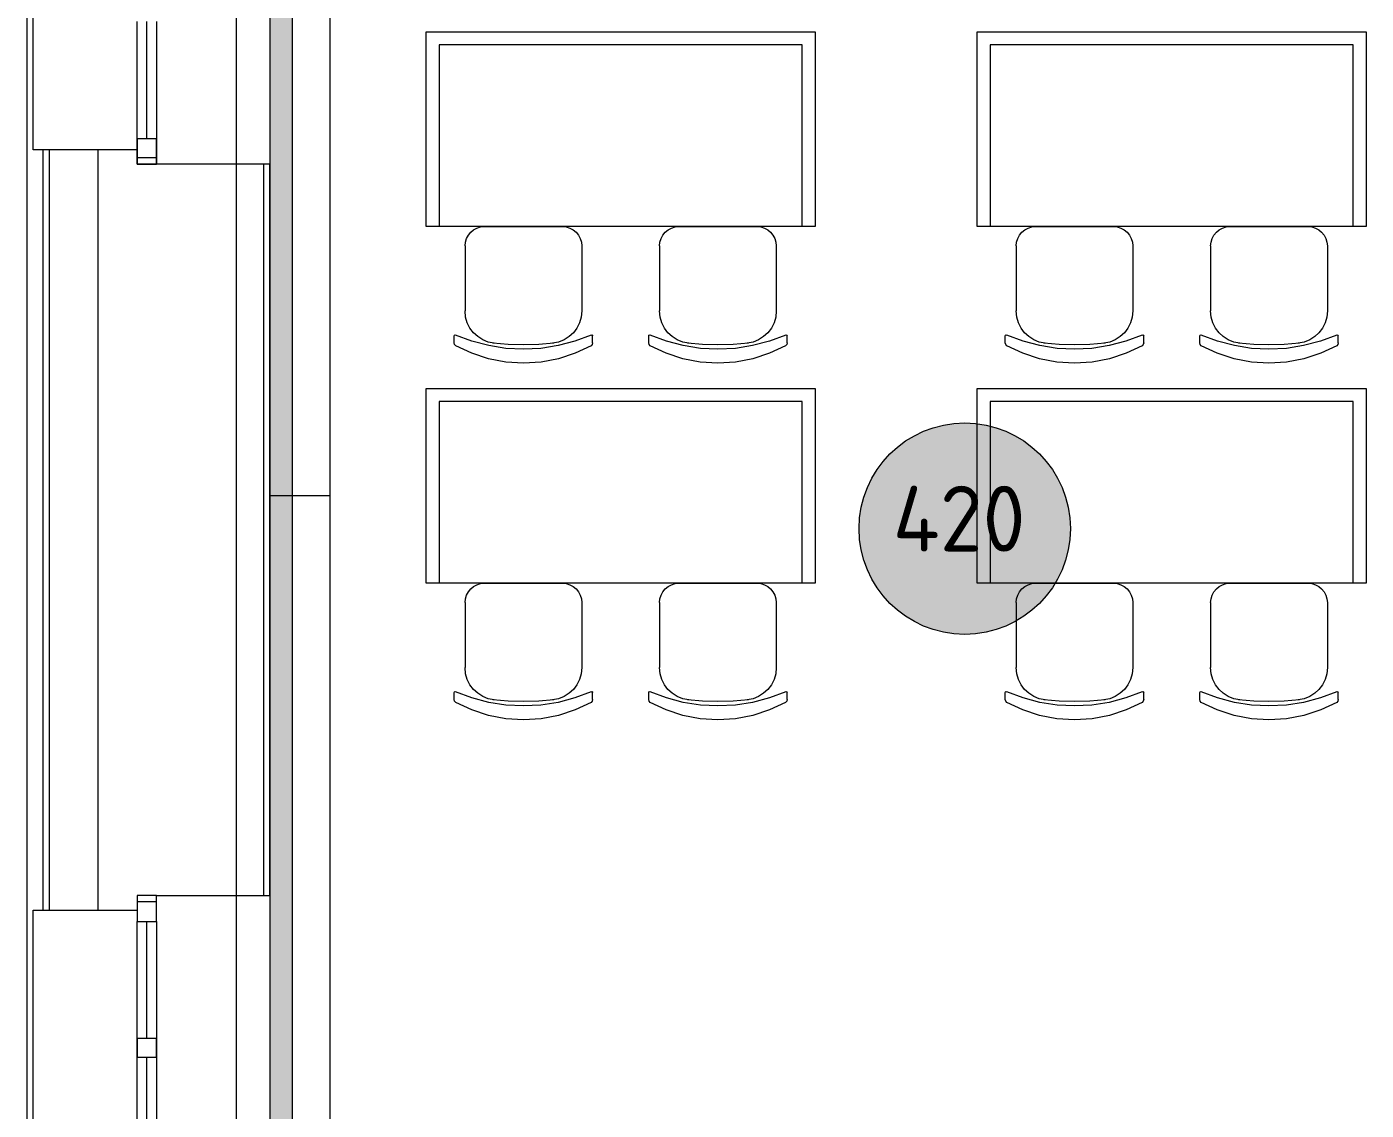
# Model space of a CAD drawing. Header units: millimetres. Extents: x 0 to 1189, y 0 to 841.
# Drawn here: x 232.2 to 273.52, y 555.93 to 589.35 of the extents above; entities that cross this region are included whole.
import ezdxf

# ---------------------------------------------------------------- set-up
doc = ezdxf.new("R2010")
doc.units = ezdxf.units.MM

msp = doc.modelspace()

# ---------------------------------------------------------------- hatches: boundary and pattern name
at = {"true_color": 0xf1d696}
h = msp.add_hatch(color=41, dxfattribs=at)
h.dxf.hatch_style = 2
h.paths.add_polyline_path([(240.398367, 501.438537), (239.698366, 501.438537), (239.698366, 652.209767), (240.398367, 652.202767)])
at = {"true_color": 0xffffff}
h = msp.add_hatch(color=7, dxfattribs=at)
edge = h.paths.add_edge_path()
edge.add_arc((261.132399, 573.868147), 3.260255, 0, 360)

# ---------------------------------------------------------------- linework, layer by layer
at = {"color": 7, "lineweight": 0}
for points in [[(238.672365, 237.695134), (238.672365, 729.022884)], [(238.672365, 237.695134), (238.672365, 729.022884)], [(241.560369, 500.798536), (241.560369, 652.562768)], [(239.698366, 652.209767), (239.698366, 501.438537)], [(240.398367, 501.438537), (240.398367, 652.202767)], [(232.198355, 608.0097), (232.198355, 492.154523)], [(232.398355, 585.554665), (232.398355, 602.104691)], [(235.59836, 585.904666), (235.59836, 589.504671)], [(235.89836, 585.904666), (235.89836, 589.504671)], [(236.198361, 589.504671), (236.198361, 585.904666)], [(232.698356, 585.554665), (232.398355, 585.554665)], [(232.698356, 585.554665), (232.698356, 562.104629)], [(234.398358, 585.554665), (232.698356, 585.554665)], [(232.898356, 562.104629), (232.898356, 585.554665)], [(234.398358, 562.104629), (234.398358, 585.554665)], [(235.59836, 585.554665), (234.398358, 585.554665)], [(235.59836, 585.904666), (236.198361, 585.904666)], [(235.59836, 585.104665), (235.59836, 585.904666)], [(235.59836, 585.904666), (235.59836, 585.104665)], [(236.198361, 585.904666), (236.198361, 585.104665)], [(236.198361, 585.104665), (236.198361, 585.904666)], [(236.198361, 585.304665), (235.59836, 585.304665)], [(236.198361, 585.104665), (235.59836, 585.104665)], [(235.59836, 585.104665), (236.198361, 585.104665)], [(239.498366, 585.104665), (236.198361, 585.104665)], [(239.698366, 585.104665), (239.498366, 585.104665)], [(239.498366, 585.104665), (239.498366, 562.55463)], [(239.698366, 562.55463), (239.698366, 585.104665)], [(257.872394, 573.868647), (257.88923, 574.20189), (257.938644, 574.525523), (258.018996, 574.837907), (258.128644, 575.137399), (258.265949, 575.422361), (258.42927, 575.69115), (258.616965, 575.942127), (258.827395, 576.173651), (259.058919, 576.384081), (259.309896, 576.571777), (259.578686, 576.735097), (259.863647, 576.872402), (260.16314, 576.982051), (260.475523, 577.062402), (260.799156, 577.111816), (261.132399, 577.128652), (261.465806, 577.111816), (261.789562, 577.062402), (262.10203, 576.982051), (262.401573, 576.872402), (262.686555, 576.735097), (262.955341, 576.571777), (263.206294, 576.384081), (263.437777, 576.173651), (263.648155, 575.942127), (263.835792, 575.69115), (263.99905, 575.422361), (264.136294, 575.137399), (264.245888, 574.837907), (264.326195, 574.525523), (264.375579, 574.20189), (264.392404, 573.868647)], [(239.698366, 574.894649), (241.560369, 574.894649)], [(264.392404, 573.868647), (264.375579, 573.535229), (264.326195, 573.211441), (264.245888, 572.898925), (264.136294, 572.599317), (263.99905, 572.314259), (263.835792, 572.045389), (263.648155, 571.794346), (263.437777, 571.562769), (263.206294, 571.352298), (262.955341, 571.164571), (262.686555, 571.001228), (262.401573, 570.863908), (262.10203, 570.754251), (261.789562, 570.673895), (261.465806, 570.624479), (261.132399, 570.607642), (260.799156, 570.624479), (260.475523, 570.673895), (260.16314, 570.754251), (259.863647, 570.863908), (259.578686, 571.001228), (259.309896, 571.164571), (259.058919, 571.352298), (258.827395, 571.562769), (258.616965, 571.794346), (258.42927, 572.045389), (258.265949, 572.314259), (258.128644, 572.599317), (258.018996, 572.898925), (257.938644, 573.211441), (257.88923, 573.535229), (257.872394, 573.868647)], [(236.198361, 562.55463), (235.59836, 562.55463)], [(235.59836, 562.55463), (235.59836, 561.754629)], [(235.59836, 562.55463), (235.59836, 561.754629)], [(236.198361, 562.55463), (235.59836, 562.55463)], [(236.198361, 562.55463), (239.498366, 562.55463)], [(236.198361, 561.754629), (236.198361, 562.55463)], [(236.198361, 561.754629), (236.198361, 562.55463)], [(239.498366, 562.55463), (239.698366, 562.55463)], [(232.398355, 545.104603), (232.398355, 562.104629)], [(232.398355, 562.104629), (232.698356, 562.104629)], [(232.698356, 562.104629), (234.398358, 562.104629)], [(234.398358, 562.104629), (235.59836, 562.104629)], [(236.198361, 562.35463), (235.59836, 562.35463)], [(235.59836, 561.754629), (236.198361, 561.754629)], [(235.59836, 558.154623), (235.59836, 561.754629)], [(235.89836, 558.154623), (235.89836, 561.754629)], [(236.198361, 561.754629), (236.198361, 558.154623)], [(235.59836, 558.154623), (236.198361, 558.154623)], [(235.59836, 557.554623), (235.59836, 558.154623)], [(235.59836, 558.154623), (235.59836, 557.554623)], [(236.198361, 558.154623), (236.198361, 557.554623)], [(236.198361, 557.554623), (236.198361, 558.154623)], [(236.198361, 557.554623), (235.59836, 557.554623)], [(235.59836, 549.65461), (235.59836, 557.554623)], [(235.89836, 549.65461), (235.89836, 557.554623)], [(236.198361, 557.554623), (236.198361, 549.65461)]]:
    msp.add_lwpolyline(points, dxfattribs=at)
at = {"color": 253, "lineweight": 0, "true_color": 0x999999}
for points in [[(244.518374, 589.185671), (256.518392, 589.185671)], [(244.518374, 583.185662), (244.518374, 589.185671)], [(256.518392, 589.185671), (256.518392, 583.185662)], [(261.5184, 589.185671), (273.518418, 589.185671)], [(261.5184, 583.185662), (261.5184, 589.185671)], [(273.518418, 589.185671), (273.518418, 583.185662)], [(256.118391, 588.78567), (244.918374, 588.78567)], [(244.918374, 588.78567), (244.918374, 583.185662)], [(256.118391, 583.185662), (256.118391, 588.78567)], [(273.118417, 588.78567), (261.9184, 588.78567)], [(261.9184, 588.78567), (261.9184, 583.185662)], [(273.118417, 583.185662), (273.118417, 588.78567)], [(256.518392, 583.185662), (244.518374, 583.185662)], [(245.719375, 582.585661), (245.731581, 582.706475), (245.766579, 582.819052), (245.821944, 582.920964), (245.895251, 583.009786), (245.984073, 583.083093), (246.085985, 583.138458), (246.198562, 583.173457), (246.319376, 583.185662)], [(245.719375, 582.585661), (245.731581, 582.706475), (245.766579, 582.819052), (245.821944, 582.920964), (245.895251, 583.009786), (245.984073, 583.083093), (246.085985, 583.138458), (246.198562, 583.173457), (246.319376, 583.185662)], [(246.318376, 583.185662), (248.71938, 583.185662)], [(246.318376, 583.185662), (248.71938, 583.185662)], [(248.71938, 583.185662), (248.840195, 583.173457), (248.952771, 583.138458), (249.054683, 583.083093), (249.143506, 583.009786), (249.216812, 582.920964), (249.272178, 582.819052), (249.307176, 582.706475), (249.319381, 582.585661)], [(248.71938, 583.185662), (248.840195, 583.173457), (248.952771, 583.138458), (249.054683, 583.083093), (249.143506, 583.009786), (249.216812, 582.920964), (249.272178, 582.819052), (249.307176, 582.706475), (249.319381, 582.585661)], [(251.719385, 582.585661), (251.73159, 582.706475), (251.766588, 582.819052), (251.821953, 582.920964), (251.89526, 583.009786), (251.984082, 583.083093), (252.085995, 583.138458), (252.198571, 583.173457), (252.319385, 583.185662)], [(251.719385, 582.585661), (251.73159, 582.706475), (251.766588, 582.819052), (251.821953, 582.920964), (251.89526, 583.009786), (251.984082, 583.083093), (252.085995, 583.138458), (252.198571, 583.173457), (252.319385, 583.185662)], [(252.318385, 583.185662), (254.719389, 583.185662)], [(252.318385, 583.185662), (254.719389, 583.185662)], [(254.719389, 583.185662), (254.840204, 583.173457), (254.95278, 583.138458), (255.054692, 583.083093), (255.143515, 583.009786), (255.216822, 582.920964), (255.272187, 582.819052), (255.307185, 582.706475), (255.31939, 582.585661)], [(254.719389, 583.185662), (254.840204, 583.173457), (254.95278, 583.138458), (255.054692, 583.083093), (255.143515, 583.009786), (255.216822, 582.920964), (255.272187, 582.819052), (255.307185, 582.706475), (255.31939, 582.585661)], [(273.518418, 583.185662), (261.5184, 583.185662)], [(262.719401, 582.585661), (262.731606, 582.706475), (262.766605, 582.819052), (262.82197, 582.920964), (262.895277, 583.009786), (262.984099, 583.083093), (263.086011, 583.138458), (263.198588, 583.173457), (263.319402, 583.185662)], [(262.719401, 582.585661), (262.731606, 582.706475), (262.766605, 582.819052), (262.82197, 582.920964), (262.895277, 583.009786), (262.984099, 583.083093), (263.086011, 583.138458), (263.198588, 583.173457), (263.319402, 583.185662)], [(263.318402, 583.185662), (265.719406, 583.185662)], [(263.318402, 583.185662), (265.719406, 583.185662)], [(265.719406, 583.185662), (265.840221, 583.173457), (265.952797, 583.138458), (266.054709, 583.083093), (266.143532, 583.009786), (266.216838, 582.920964), (266.272204, 582.819052), (266.307202, 582.706475), (266.319407, 582.585661)], [(265.719406, 583.185662), (265.840221, 583.173457), (265.952797, 583.138458), (266.054709, 583.083093), (266.143532, 583.009786), (266.216838, 582.920964), (266.272204, 582.819052), (266.307202, 582.706475), (266.319407, 582.585661)], [(268.719411, 582.585661), (268.731616, 582.706475), (268.766614, 582.819052), (268.821979, 582.920964), (268.895286, 583.009786), (268.984108, 583.083093), (269.08602, 583.138458), (269.198597, 583.173457), (269.319411, 583.185662)], [(268.719411, 582.585661), (268.731616, 582.706475), (268.766614, 582.819052), (268.821979, 582.920964), (268.895286, 583.009786), (268.984108, 583.083093), (269.08602, 583.138458), (269.198597, 583.173457), (269.319411, 583.185662)], [(269.318411, 583.185662), (271.719415, 583.185662)], [(269.318411, 583.185662), (271.719415, 583.185662)], [(271.719415, 583.185662), (271.84023, 583.173457), (271.952806, 583.138458), (272.054718, 583.083093), (272.143541, 583.009786), (272.216848, 582.920964), (272.272213, 582.819052), (272.307211, 582.706475), (272.319416, 582.585661)], [(271.719415, 583.185662), (271.84023, 583.173457), (271.952806, 583.138458), (272.054718, 583.083093), (272.143541, 583.009786), (272.216848, 582.920964), (272.272213, 582.819052), (272.307211, 582.706475), (272.319416, 582.585661)], [(245.719375, 582.585661), (245.719375, 580.582658)], [(245.719375, 582.585661), (245.719375, 580.582658)], [(249.319381, 582.585661), (249.319381, 580.582658)], [(249.319381, 582.585661), (249.319381, 580.582658)], [(251.719385, 582.585661), (251.719385, 580.582658)], [(251.719385, 582.585661), (251.719385, 580.582658)], [(255.31939, 582.585661), (255.31939, 580.582658)], [(255.31939, 582.585661), (255.31939, 580.582658)], [(262.719401, 582.585661), (262.719401, 580.582658)], [(262.719401, 582.585661), (262.719401, 580.582658)], [(266.319407, 582.585661), (266.319407, 580.582658)], [(266.319407, 582.585661), (266.319407, 580.582658)], [(268.719411, 582.585661), (268.719411, 580.582658)], [(268.719411, 582.585661), (268.719411, 580.582658)], [(272.319416, 582.585661), (272.319416, 580.582658)], [(272.319416, 582.585661), (272.319416, 580.582658)], [(246.619377, 579.587656), (246.433992, 579.623971), (246.263173, 579.692359), (246.11005, 579.789365), (245.977751, 579.911532), (245.869405, 580.055401), (245.788141, 580.217517), (245.737088, 580.394421), (245.719375, 580.582658)], [(246.619377, 579.587656), (246.433992, 579.623971), (246.263173, 579.692359), (246.11005, 579.789365), (245.977751, 579.911532), (245.869405, 580.055401), (245.788141, 580.217517), (245.737088, 580.394421), (245.719375, 580.582658)], [(249.319381, 580.582658), (249.301668, 580.394421), (249.250615, 580.217517), (249.169351, 580.055401), (249.061006, 579.911532), (248.928706, 579.789365), (248.775583, 579.692359), (248.604765, 579.623971), (248.41938, 579.587656)], [(249.319381, 580.582658), (249.301668, 580.394421), (249.250615, 580.217517), (249.169351, 580.055401), (249.061006, 579.911532), (248.928706, 579.789365), (248.775583, 579.692359), (248.604765, 579.623971), (248.41938, 579.587656)], [(252.619386, 579.587656), (252.434001, 579.623971), (252.263182, 579.692359), (252.110059, 579.789365), (251.97776, 579.911532), (251.869414, 580.055401), (251.78815, 580.217517), (251.737097, 580.394421), (251.719385, 580.582658)], [(252.619386, 579.587656), (252.434001, 579.623971), (252.263182, 579.692359), (252.110059, 579.789365), (251.97776, 579.911532), (251.869414, 580.055401), (251.78815, 580.217517), (251.737097, 580.394421), (251.719385, 580.582658)], [(255.31939, 580.582658), (255.301677, 580.394421), (255.250624, 580.217517), (255.169361, 580.055401), (255.061015, 579.911532), (254.928716, 579.789365), (254.775592, 579.692359), (254.604774, 579.623971), (254.419389, 579.587656)], [(255.31939, 580.582658), (255.301677, 580.394421), (255.250624, 580.217517), (255.169361, 580.055401), (255.061015, 579.911532), (254.928716, 579.789365), (254.775592, 579.692359), (254.604774, 579.623971), (254.419389, 579.587656)], [(263.619403, 579.587656), (263.434018, 579.623971), (263.263199, 579.692359), (263.110076, 579.789365), (262.977777, 579.911532), (262.869431, 580.055401), (262.788167, 580.217517), (262.737114, 580.394421), (262.719401, 580.582658)], [(263.619403, 579.587656), (263.434018, 579.623971), (263.263199, 579.692359), (263.110076, 579.789365), (262.977777, 579.911532), (262.869431, 580.055401), (262.788167, 580.217517), (262.737114, 580.394421), (262.719401, 580.582658)], [(266.319407, 580.582658), (266.301694, 580.394421), (266.250641, 580.217517), (266.169377, 580.055401), (266.061031, 579.911532), (265.928732, 579.789365), (265.775609, 579.692359), (265.604791, 579.623971), (265.419406, 579.587656)], [(266.319407, 580.582658), (266.301694, 580.394421), (266.250641, 580.217517), (266.169377, 580.055401), (266.061031, 579.911532), (265.928732, 579.789365), (265.775609, 579.692359), (265.604791, 579.623971), (265.419406, 579.587656)], [(269.619412, 579.587656), (269.434027, 579.623971), (269.263208, 579.692359), (269.110085, 579.789365), (268.977786, 579.911532), (268.86944, 580.055401), (268.788176, 580.217517), (268.737123, 580.394421), (268.719411, 580.582658)], [(269.619412, 579.587656), (269.434027, 579.623971), (269.263208, 579.692359), (269.110085, 579.789365), (268.977786, 579.911532), (268.86944, 580.055401), (268.788176, 580.217517), (268.737123, 580.394421), (268.719411, 580.582658)], [(272.319416, 580.582658), (272.301703, 580.394421), (272.25065, 580.217517), (272.169387, 580.055401), (272.061041, 579.911532), (271.928742, 579.789365), (271.775618, 579.692359), (271.6048, 579.623971), (271.419415, 579.587656)], [(272.319416, 580.582658), (272.301703, 580.394421), (272.25065, 580.217517), (272.169387, 580.055401), (272.061041, 579.911532), (271.928742, 579.789365), (271.775618, 579.692359), (271.6048, 579.623971), (271.419415, 579.587656)], [(245.384375, 579.812657), (245.393, 579.833657), (245.414375, 579.842657), (245.427375, 579.839657)], [(245.384375, 579.812657), (245.393, 579.833657), (245.414375, 579.842657), (245.427375, 579.839657)], [(245.384375, 579.595656), (245.384375, 579.812657)], [(245.384375, 579.595656), (245.384375, 579.812657)], [(249.611381, 579.839657), (249.107318, 579.648719), (248.58788, 579.511406), (248.057191, 579.428468), (247.519378, 579.400656), (246.981565, 579.428468), (246.450877, 579.511406), (245.931438, 579.648719), (245.427375, 579.839657)], [(249.611381, 579.839657), (249.107318, 579.648719), (248.58788, 579.511406), (248.057191, 579.428468), (247.519378, 579.400656), (246.981565, 579.428468), (246.450877, 579.511406), (245.931438, 579.648719), (245.427375, 579.839657)], [(249.611381, 579.839657), (249.624381, 579.842657), (249.645756, 579.833657), (249.654381, 579.812657)], [(249.611381, 579.839657), (249.624381, 579.842657), (249.645756, 579.833657), (249.654381, 579.812657)], [(249.654381, 579.595656), (249.654381, 579.812657)], [(249.654381, 579.595656), (249.654381, 579.812657)], [(251.384384, 579.812657), (251.393009, 579.833657), (251.414384, 579.842657), (251.427384, 579.839657)], [(251.384384, 579.812657), (251.393009, 579.833657), (251.414384, 579.842657), (251.427384, 579.839657)], [(251.384384, 579.595656), (251.384384, 579.812657)], [(251.384384, 579.595656), (251.384384, 579.812657)], [(255.611391, 579.839657), (255.107327, 579.648719), (254.587889, 579.511406), (254.057201, 579.428468), (253.519387, 579.400656), (252.981574, 579.428468), (252.450886, 579.511406), (251.931447, 579.648719), (251.427384, 579.839657)], [(255.611391, 579.839657), (255.107327, 579.648719), (254.587889, 579.511406), (254.057201, 579.428468), (253.519387, 579.400656), (252.981574, 579.428468), (252.450886, 579.511406), (251.931447, 579.648719), (251.427384, 579.839657)], [(255.611391, 579.839657), (255.624391, 579.842657), (255.645766, 579.833657), (255.654391, 579.812657)], [(255.611391, 579.839657), (255.624391, 579.842657), (255.645766, 579.833657), (255.654391, 579.812657)], [(255.654391, 579.595656), (255.654391, 579.812657)], [(255.654391, 579.595656), (255.654391, 579.812657)], [(262.384401, 579.812657), (262.393026, 579.833657), (262.414401, 579.842657), (262.427401, 579.839657)], [(262.384401, 579.812657), (262.393026, 579.833657), (262.414401, 579.842657), (262.427401, 579.839657)], [(262.384401, 579.595656), (262.384401, 579.812657)], [(262.384401, 579.595656), (262.384401, 579.812657)], [(266.611407, 579.839657), (266.107344, 579.648719), (265.587906, 579.511406), (265.057217, 579.428468), (264.519404, 579.400656), (263.981591, 579.428468), (263.450902, 579.511406), (262.931464, 579.648719), (262.427401, 579.839657)], [(266.611407, 579.839657), (266.107344, 579.648719), (265.587906, 579.511406), (265.057217, 579.428468), (264.519404, 579.400656), (263.981591, 579.428468), (263.450902, 579.511406), (262.931464, 579.648719), (262.427401, 579.839657)], [(266.611407, 579.839657), (266.624407, 579.842657), (266.645782, 579.833657), (266.654407, 579.812657)], [(266.611407, 579.839657), (266.624407, 579.842657), (266.645782, 579.833657), (266.654407, 579.812657)], [(266.654407, 579.595656), (266.654407, 579.812657)], [(266.654407, 579.595656), (266.654407, 579.812657)], [(268.38441, 579.812657), (268.393035, 579.833657), (268.41441, 579.842657), (268.42741, 579.839657)], [(268.38441, 579.812657), (268.393035, 579.833657), (268.41441, 579.842657), (268.42741, 579.839657)], [(268.38441, 579.595656), (268.38441, 579.812657)], [(268.38441, 579.595656), (268.38441, 579.812657)], [(272.611416, 579.839657), (272.107353, 579.648719), (271.587915, 579.511406), (271.057227, 579.428468), (270.519413, 579.400656), (269.9816, 579.428468), (269.450912, 579.511406), (268.931473, 579.648719), (268.42741, 579.839657)], [(272.611416, 579.839657), (272.107353, 579.648719), (271.587915, 579.511406), (271.057227, 579.428468), (270.519413, 579.400656), (269.9816, 579.428468), (269.450912, 579.511406), (268.931473, 579.648719), (268.42741, 579.839657)], [(272.611416, 579.839657), (272.624417, 579.842657), (272.645792, 579.833657), (272.654417, 579.812657)], [(272.611416, 579.839657), (272.624417, 579.842657), (272.645792, 579.833657), (272.654417, 579.812657)], [(272.654417, 579.595656), (272.654417, 579.812657)], [(272.654417, 579.595656), (272.654417, 579.812657)], [(245.431375, 579.510656), (245.397, 579.547156), (245.384375, 579.595656)], [(245.431375, 579.510656), (245.397, 579.547156), (245.384375, 579.595656)], [(249.607381, 579.510656), (249.114349, 579.276937), (248.59788, 579.107905), (248.06416, 579.005249), (247.519378, 578.970655), (246.974596, 579.005249), (246.440877, 579.107905), (245.924407, 579.276937), (245.431375, 579.510656)], [(249.607381, 579.510656), (249.114349, 579.276937), (248.59788, 579.107905), (248.06416, 579.005249), (247.519378, 578.970655), (246.974596, 579.005249), (246.440877, 579.107905), (245.924407, 579.276937), (245.431375, 579.510656)], [(248.46038, 579.592656), (247.991004, 579.550781), (247.519378, 579.536656), (247.047752, 579.550781), (246.578377, 579.592656)], [(248.46038, 579.592656), (247.991004, 579.550781), (247.519378, 579.536656), (247.047752, 579.550781), (246.578377, 579.592656)], [(249.654381, 579.595656), (249.641756, 579.547156), (249.607381, 579.510656)], [(249.654381, 579.595656), (249.641756, 579.547156), (249.607381, 579.510656)], [(251.431384, 579.510656), (251.397009, 579.547156), (251.384384, 579.595656)], [(251.431384, 579.510656), (251.397009, 579.547156), (251.384384, 579.595656)], [(255.607391, 579.510656), (255.114359, 579.276937), (254.597889, 579.107905), (254.064169, 579.005249), (253.519387, 578.970655), (252.974605, 579.005249), (252.440886, 579.107905), (251.924416, 579.276937), (251.431384, 579.510656)], [(255.607391, 579.510656), (255.114359, 579.276937), (254.597889, 579.107905), (254.064169, 579.005249), (253.519387, 578.970655), (252.974605, 579.005249), (252.440886, 579.107905), (251.924416, 579.276937), (251.431384, 579.510656)], [(254.460389, 579.592656), (253.991013, 579.550781), (253.519387, 579.536656), (253.047762, 579.550781), (252.578386, 579.592656)], [(254.460389, 579.592656), (253.991013, 579.550781), (253.519387, 579.536656), (253.047762, 579.550781), (252.578386, 579.592656)], [(255.654391, 579.595656), (255.641766, 579.547156), (255.607391, 579.510656)], [(255.654391, 579.595656), (255.641766, 579.547156), (255.607391, 579.510656)], [(262.431401, 579.510656), (262.397026, 579.547156), (262.384401, 579.595656)], [(262.431401, 579.510656), (262.397026, 579.547156), (262.384401, 579.595656)], [(266.607407, 579.510656), (266.114375, 579.276937), (265.597906, 579.107905), (265.064186, 579.005249), (264.519404, 578.970655), (263.974622, 579.005249), (263.440902, 579.107905), (262.924433, 579.276937), (262.431401, 579.510656)], [(266.607407, 579.510656), (266.114375, 579.276937), (265.597906, 579.107905), (265.064186, 579.005249), (264.519404, 578.970655), (263.974622, 579.005249), (263.440902, 579.107905), (262.924433, 579.276937), (262.431401, 579.510656)], [(265.460406, 579.592656), (264.99103, 579.550781), (264.519404, 579.536656), (264.047778, 579.550781), (263.578403, 579.592656)], [(265.460406, 579.592656), (264.99103, 579.550781), (264.519404, 579.536656), (264.047778, 579.550781), (263.578403, 579.592656)], [(266.654407, 579.595656), (266.641782, 579.547156), (266.607407, 579.510656)], [(266.654407, 579.595656), (266.641782, 579.547156), (266.607407, 579.510656)], [(268.43141, 579.510656), (268.397035, 579.547156), (268.38441, 579.595656)], [(268.43141, 579.510656), (268.397035, 579.547156), (268.38441, 579.595656)], [(272.607416, 579.510656), (272.114384, 579.276937), (271.597915, 579.107905), (271.064195, 579.005249), (270.519413, 578.970655), (269.974631, 579.005249), (269.440912, 579.107905), (268.924442, 579.276937), (268.43141, 579.510656)], [(272.607416, 579.510656), (272.114384, 579.276937), (271.597915, 579.107905), (271.064195, 579.005249), (270.519413, 578.970655), (269.974631, 579.005249), (269.440912, 579.107905), (268.924442, 579.276937), (268.43141, 579.510656)], [(271.460415, 579.592656), (270.991039, 579.550781), (270.519413, 579.536656), (270.047788, 579.550781), (269.578412, 579.592656)], [(271.460415, 579.592656), (270.991039, 579.550781), (270.519413, 579.536656), (270.047788, 579.550781), (269.578412, 579.592656)], [(272.654417, 579.595656), (272.641792, 579.547156), (272.607416, 579.510656)], [(272.654417, 579.595656), (272.641792, 579.547156), (272.607416, 579.510656)], [(244.518374, 578.185654), (256.518392, 578.185654)], [(244.518374, 572.185645), (244.518374, 578.185654)], [(256.518392, 578.185654), (256.518392, 572.185645)], [(261.5184, 578.185654), (273.518418, 578.185654)], [(261.5184, 572.185645), (261.5184, 578.185654)], [(273.518418, 578.185654), (273.518418, 572.185645)], [(256.118391, 577.785653), (244.918374, 577.785653)], [(244.918374, 577.785653), (244.918374, 572.185645)], [(256.118391, 572.185645), (256.118391, 577.785653)], [(273.118417, 577.785653), (261.9184, 577.785653)], [(261.9184, 577.785653), (261.9184, 572.185645)], [(273.118417, 572.185645), (273.118417, 577.785653)], [(256.518392, 572.185645), (244.518374, 572.185645)], [(245.719375, 571.585644), (245.731581, 571.706459), (245.766579, 571.819035), (245.821944, 571.920947), (245.895251, 572.00977), (245.984073, 572.083076), (246.085985, 572.138442), (246.198562, 572.17344), (246.319376, 572.185645)], [(245.719375, 571.585644), (245.731581, 571.706459), (245.766579, 571.819035), (245.821944, 571.920947), (245.895251, 572.00977), (245.984073, 572.083076), (246.085985, 572.138442), (246.198562, 572.17344), (246.319376, 572.185645)], [(246.318376, 572.185645), (248.71938, 572.185645)], [(246.318376, 572.185645), (248.71938, 572.185645)], [(248.71938, 572.185645), (248.840195, 572.17344), (248.952771, 572.138442), (249.054683, 572.083076), (249.143506, 572.00977), (249.216812, 571.920947), (249.272178, 571.819035), (249.307176, 571.706459), (249.319381, 571.585644)], [(248.71938, 572.185645), (248.840195, 572.17344), (248.952771, 572.138442), (249.054683, 572.083076), (249.143506, 572.00977), (249.216812, 571.920947), (249.272178, 571.819035), (249.307176, 571.706459), (249.319381, 571.585644)], [(251.719385, 571.585644), (251.73159, 571.706459), (251.766588, 571.819035), (251.821953, 571.920947), (251.89526, 572.00977), (251.984082, 572.083076), (252.085995, 572.138442), (252.198571, 572.17344), (252.319385, 572.185645)], [(251.719385, 571.585644), (251.73159, 571.706459), (251.766588, 571.819035), (251.821953, 571.920947), (251.89526, 572.00977), (251.984082, 572.083076), (252.085995, 572.138442), (252.198571, 572.17344), (252.319385, 572.185645)], [(252.318385, 572.185645), (254.719389, 572.185645)], [(252.318385, 572.185645), (254.719389, 572.185645)], [(254.719389, 572.185645), (254.840204, 572.17344), (254.95278, 572.138442), (255.054692, 572.083076), (255.143515, 572.00977), (255.216822, 571.920947), (255.272187, 571.819035), (255.307185, 571.706459), (255.31939, 571.585644)], [(254.719389, 572.185645), (254.840204, 572.17344), (254.95278, 572.138442), (255.054692, 572.083076), (255.143515, 572.00977), (255.216822, 571.920947), (255.272187, 571.819035), (255.307185, 571.706459), (255.31939, 571.585644)], [(273.518418, 572.185645), (261.5184, 572.185645)], [(262.719401, 571.585644), (262.731606, 571.706459), (262.766605, 571.819035), (262.82197, 571.920947), (262.895277, 572.00977), (262.984099, 572.083076), (263.086011, 572.138442), (263.198588, 572.17344), (263.319402, 572.185645)], [(262.719401, 571.585644), (262.731606, 571.706459), (262.766605, 571.819035), (262.82197, 571.920947), (262.895277, 572.00977), (262.984099, 572.083076), (263.086011, 572.138442), (263.198588, 572.17344), (263.319402, 572.185645)], [(263.318402, 572.185645), (265.719406, 572.185645)], [(263.318402, 572.185645), (265.719406, 572.185645)], [(265.719406, 572.185645), (265.840221, 572.17344), (265.952797, 572.138442), (266.054709, 572.083076), (266.143532, 572.00977), (266.216838, 571.920947), (266.272204, 571.819035), (266.307202, 571.706459), (266.319407, 571.585644)], [(265.719406, 572.185645), (265.840221, 572.17344), (265.952797, 572.138442), (266.054709, 572.083076), (266.143532, 572.00977), (266.216838, 571.920947), (266.272204, 571.819035), (266.307202, 571.706459), (266.319407, 571.585644)], [(268.719411, 571.585644), (268.731616, 571.706459), (268.766614, 571.819035), (268.821979, 571.920947), (268.895286, 572.00977), (268.984108, 572.083076), (269.08602, 572.138442), (269.198597, 572.17344), (269.319411, 572.185645)], [(268.719411, 571.585644), (268.731616, 571.706459), (268.766614, 571.819035), (268.821979, 571.920947), (268.895286, 572.00977), (268.984108, 572.083076), (269.08602, 572.138442), (269.198597, 572.17344), (269.319411, 572.185645)], [(269.318411, 572.185645), (271.719415, 572.185645)], [(269.318411, 572.185645), (271.719415, 572.185645)], [(271.719415, 572.185645), (271.84023, 572.17344), (271.952806, 572.138442), (272.054718, 572.083076), (272.143541, 572.00977), (272.216848, 571.920947), (272.272213, 571.819035), (272.307211, 571.706459), (272.319416, 571.585644)], [(271.719415, 572.185645), (271.84023, 572.17344), (271.952806, 572.138442), (272.054718, 572.083076), (272.143541, 572.00977), (272.216848, 571.920947), (272.272213, 571.819035), (272.307211, 571.706459), (272.319416, 571.585644)], [(245.719375, 571.585644), (245.719375, 569.582641)], [(245.719375, 571.585644), (245.719375, 569.582641)], [(249.319381, 571.585644), (249.319381, 569.582641)], [(249.319381, 571.585644), (249.319381, 569.582641)], [(251.719385, 571.585644), (251.719385, 569.582641)], [(251.719385, 571.585644), (251.719385, 569.582641)], [(255.31939, 571.585644), (255.31939, 569.582641)], [(255.31939, 571.585644), (255.31939, 569.582641)], [(262.719401, 571.585644), (262.719401, 569.582641)], [(262.719401, 571.585644), (262.719401, 569.582641)], [(266.319407, 571.585644), (266.319407, 569.582641)], [(266.319407, 571.585644), (266.319407, 569.582641)], [(268.719411, 571.585644), (268.719411, 569.582641)], [(268.719411, 571.585644), (268.719411, 569.582641)], [(272.319416, 571.585644), (272.319416, 569.582641)], [(272.319416, 571.585644), (272.319416, 569.582641)], [(246.619377, 568.587639), (246.433992, 568.623954), (246.263173, 568.692343), (246.11005, 568.789349), (245.977751, 568.911515), (245.869405, 569.055384), (245.788141, 569.2175), (245.737088, 569.394404), (245.719375, 569.582641)], [(246.619377, 568.587639), (246.433992, 568.623954), (246.263173, 568.692343), (246.11005, 568.789349), (245.977751, 568.911515), (245.869405, 569.055384), (245.788141, 569.2175), (245.737088, 569.394404), (245.719375, 569.582641)], [(249.319381, 569.582641), (249.301668, 569.394404), (249.250615, 569.2175), (249.169351, 569.055384), (249.061006, 568.911515), (248.928706, 568.789349), (248.775583, 568.692343), (248.604765, 568.623954), (248.41938, 568.587639)], [(249.319381, 569.582641), (249.301668, 569.394404), (249.250615, 569.2175), (249.169351, 569.055384), (249.061006, 568.911515), (248.928706, 568.789349), (248.775583, 568.692343), (248.604765, 568.623954), (248.41938, 568.587639)], [(252.619386, 568.587639), (252.434001, 568.623954), (252.263182, 568.692343), (252.110059, 568.789349), (251.97776, 568.911515), (251.869414, 569.055384), (251.78815, 569.2175), (251.737097, 569.394404), (251.719385, 569.582641)], [(252.619386, 568.587639), (252.434001, 568.623954), (252.263182, 568.692343), (252.110059, 568.789349), (251.97776, 568.911515), (251.869414, 569.055384), (251.78815, 569.2175), (251.737097, 569.394404), (251.719385, 569.582641)], [(255.31939, 569.582641), (255.301677, 569.394404), (255.250624, 569.2175), (255.169361, 569.055384), (255.061015, 568.911515), (254.928716, 568.789349), (254.775592, 568.692343), (254.604774, 568.623954), (254.419389, 568.587639)], [(255.31939, 569.582641), (255.301677, 569.394404), (255.250624, 569.2175), (255.169361, 569.055384), (255.061015, 568.911515), (254.928716, 568.789349), (254.775592, 568.692343), (254.604774, 568.623954), (254.419389, 568.587639)], [(263.619403, 568.587639), (263.434018, 568.623954), (263.263199, 568.692343), (263.110076, 568.789349), (262.977777, 568.911515), (262.869431, 569.055384), (262.788167, 569.2175), (262.737114, 569.394404), (262.719401, 569.582641)], [(263.619403, 568.587639), (263.434018, 568.623954), (263.263199, 568.692343), (263.110076, 568.789349), (262.977777, 568.911515), (262.869431, 569.055384), (262.788167, 569.2175), (262.737114, 569.394404), (262.719401, 569.582641)], [(266.319407, 569.582641), (266.301694, 569.394404), (266.250641, 569.2175), (266.169377, 569.055384), (266.061031, 568.911515), (265.928732, 568.789349), (265.775609, 568.692343), (265.604791, 568.623954), (265.419406, 568.587639)], [(266.319407, 569.582641), (266.301694, 569.394404), (266.250641, 569.2175), (266.169377, 569.055384), (266.061031, 568.911515), (265.928732, 568.789349), (265.775609, 568.692343), (265.604791, 568.623954), (265.419406, 568.587639)], [(269.619412, 568.587639), (269.434027, 568.623954), (269.263208, 568.692343), (269.110085, 568.789349), (268.977786, 568.911515), (268.86944, 569.055384), (268.788176, 569.2175), (268.737123, 569.394404), (268.719411, 569.582641)], [(269.619412, 568.587639), (269.434027, 568.623954), (269.263208, 568.692343), (269.110085, 568.789349), (268.977786, 568.911515), (268.86944, 569.055384), (268.788176, 569.2175), (268.737123, 569.394404), (268.719411, 569.582641)], [(272.319416, 569.582641), (272.301703, 569.394404), (272.25065, 569.2175), (272.169387, 569.055384), (272.061041, 568.911515), (271.928742, 568.789349), (271.775618, 568.692343), (271.6048, 568.623954), (271.419415, 568.587639)], [(272.319416, 569.582641), (272.301703, 569.394404), (272.25065, 569.2175), (272.169387, 569.055384), (272.061041, 568.911515), (271.928742, 568.789349), (271.775618, 568.692343), (271.6048, 568.623954), (271.419415, 568.587639)], [(245.384375, 568.81264), (245.393, 568.83364), (245.414375, 568.84264), (245.427375, 568.83964)], [(245.384375, 568.81264), (245.393, 568.83364), (245.414375, 568.84264), (245.427375, 568.83964)], [(245.384375, 568.595639), (245.384375, 568.81264)], [(245.384375, 568.595639), (245.384375, 568.81264)], [(245.431375, 568.510639), (245.397, 568.547139), (245.384375, 568.595639)], [(245.431375, 568.510639), (245.397, 568.547139), (245.384375, 568.595639)], [(249.611381, 568.83964), (249.107318, 568.648702), (248.58788, 568.511389), (248.057191, 568.428452), (247.519378, 568.400639), (246.981565, 568.428452), (246.450877, 568.511389), (245.931438, 568.648702), (245.427375, 568.83964)], [(249.611381, 568.83964), (249.107318, 568.648702), (248.58788, 568.511389), (248.057191, 568.428452), (247.519378, 568.400639), (246.981565, 568.428452), (246.450877, 568.511389), (245.931438, 568.648702), (245.427375, 568.83964)], [(248.46038, 568.592639), (247.991004, 568.550764), (247.519378, 568.536639), (247.047752, 568.550764), (246.578377, 568.592639)], [(248.46038, 568.592639), (247.991004, 568.550764), (247.519378, 568.536639), (247.047752, 568.550764), (246.578377, 568.592639)], [(249.654381, 568.595639), (249.641756, 568.547139), (249.607381, 568.510639)], [(249.654381, 568.595639), (249.641756, 568.547139), (249.607381, 568.510639)], [(249.611381, 568.83964), (249.624381, 568.84264), (249.645756, 568.83364), (249.654381, 568.81264)], [(249.611381, 568.83964), (249.624381, 568.84264), (249.645756, 568.83364), (249.654381, 568.81264)], [(249.654381, 568.595639), (249.654381, 568.81264)], [(249.654381, 568.595639), (249.654381, 568.81264)], [(251.384384, 568.81264), (251.393009, 568.83364), (251.414384, 568.84264), (251.427384, 568.83964)], [(251.384384, 568.81264), (251.393009, 568.83364), (251.414384, 568.84264), (251.427384, 568.83964)], [(251.384384, 568.595639), (251.384384, 568.81264)], [(251.384384, 568.595639), (251.384384, 568.81264)], [(251.431384, 568.510639), (251.397009, 568.547139), (251.384384, 568.595639)], [(251.431384, 568.510639), (251.397009, 568.547139), (251.384384, 568.595639)], [(255.611391, 568.83964), (255.107327, 568.648702), (254.587889, 568.511389), (254.057201, 568.428452), (253.519387, 568.400639), (252.981574, 568.428452), (252.450886, 568.511389), (251.931447, 568.648702), (251.427384, 568.83964)], [(255.611391, 568.83964), (255.107327, 568.648702), (254.587889, 568.511389), (254.057201, 568.428452), (253.519387, 568.400639), (252.981574, 568.428452), (252.450886, 568.511389), (251.931447, 568.648702), (251.427384, 568.83964)], [(254.460389, 568.592639), (253.991013, 568.550764), (253.519387, 568.536639), (253.047762, 568.550764), (252.578386, 568.592639)], [(254.460389, 568.592639), (253.991013, 568.550764), (253.519387, 568.536639), (253.047762, 568.550764), (252.578386, 568.592639)], [(255.654391, 568.595639), (255.641766, 568.547139), (255.607391, 568.510639)], [(255.654391, 568.595639), (255.641766, 568.547139), (255.607391, 568.510639)], [(255.611391, 568.83964), (255.624391, 568.84264), (255.645766, 568.83364), (255.654391, 568.81264)], [(255.611391, 568.83964), (255.624391, 568.84264), (255.645766, 568.83364), (255.654391, 568.81264)], [(255.654391, 568.595639), (255.654391, 568.81264)], [(255.654391, 568.595639), (255.654391, 568.81264)], [(262.384401, 568.81264), (262.393026, 568.83364), (262.414401, 568.84264), (262.427401, 568.83964)], [(262.384401, 568.81264), (262.393026, 568.83364), (262.414401, 568.84264), (262.427401, 568.83964)], [(262.384401, 568.595639), (262.384401, 568.81264)], [(262.384401, 568.595639), (262.384401, 568.81264)], [(262.431401, 568.510639), (262.397026, 568.547139), (262.384401, 568.595639)], [(262.431401, 568.510639), (262.397026, 568.547139), (262.384401, 568.595639)], [(266.611407, 568.83964), (266.107344, 568.648702), (265.587906, 568.511389), (265.057217, 568.428452), (264.519404, 568.400639), (263.981591, 568.428452), (263.450902, 568.511389), (262.931464, 568.648702), (262.427401, 568.83964)], [(266.611407, 568.83964), (266.107344, 568.648702), (265.587906, 568.511389), (265.057217, 568.428452), (264.519404, 568.400639), (263.981591, 568.428452), (263.450902, 568.511389), (262.931464, 568.648702), (262.427401, 568.83964)], [(265.460406, 568.592639), (264.99103, 568.550764), (264.519404, 568.536639), (264.047778, 568.550764), (263.578403, 568.592639)], [(265.460406, 568.592639), (264.99103, 568.550764), (264.519404, 568.536639), (264.047778, 568.550764), (263.578403, 568.592639)], [(266.654407, 568.595639), (266.641782, 568.547139), (266.607407, 568.510639)], [(266.654407, 568.595639), (266.641782, 568.547139), (266.607407, 568.510639)], [(266.611407, 568.83964), (266.624407, 568.84264), (266.645782, 568.83364), (266.654407, 568.81264)], [(266.611407, 568.83964), (266.624407, 568.84264), (266.645782, 568.83364), (266.654407, 568.81264)], [(266.654407, 568.595639), (266.654407, 568.81264)], [(266.654407, 568.595639), (266.654407, 568.81264)], [(268.38441, 568.81264), (268.393035, 568.83364), (268.41441, 568.84264), (268.42741, 568.83964)], [(268.38441, 568.81264), (268.393035, 568.83364), (268.41441, 568.84264), (268.42741, 568.83964)], [(268.38441, 568.595639), (268.38441, 568.81264)], [(268.38441, 568.595639), (268.38441, 568.81264)], [(268.43141, 568.510639), (268.397035, 568.547139), (268.38441, 568.595639)], [(268.43141, 568.510639), (268.397035, 568.547139), (268.38441, 568.595639)], [(272.611416, 568.83964), (272.107353, 568.648702), (271.587915, 568.511389), (271.057227, 568.428452), (270.519413, 568.400639), (269.9816, 568.428452), (269.450912, 568.511389), (268.931473, 568.648702), (268.42741, 568.83964)], [(272.611416, 568.83964), (272.107353, 568.648702), (271.587915, 568.511389), (271.057227, 568.428452), (270.519413, 568.400639), (269.9816, 568.428452), (269.450912, 568.511389), (268.931473, 568.648702), (268.42741, 568.83964)], [(271.460415, 568.592639), (270.991039, 568.550764), (270.519413, 568.536639), (270.047788, 568.550764), (269.578412, 568.592639)], [(271.460415, 568.592639), (270.991039, 568.550764), (270.519413, 568.536639), (270.047788, 568.550764), (269.578412, 568.592639)], [(272.654417, 568.595639), (272.641792, 568.547139), (272.607416, 568.510639)], [(272.654417, 568.595639), (272.641792, 568.547139), (272.607416, 568.510639)], [(272.611416, 568.83964), (272.624417, 568.84264), (272.645792, 568.83364), (272.654417, 568.81264)], [(272.611416, 568.83964), (272.624417, 568.84264), (272.645792, 568.83364), (272.654417, 568.81264)], [(272.654417, 568.595639), (272.654417, 568.81264)], [(272.654417, 568.595639), (272.654417, 568.81264)], [(249.607381, 568.510639), (249.114349, 568.27692), (248.59788, 568.107889), (248.06416, 568.005232), (247.519378, 567.970638), (246.974596, 568.005232), (246.440877, 568.107889), (245.924407, 568.27692), (245.431375, 568.510639)], [(249.607381, 568.510639), (249.114349, 568.27692), (248.59788, 568.107889), (248.06416, 568.005232), (247.519378, 567.970638), (246.974596, 568.005232), (246.440877, 568.107889), (245.924407, 568.27692), (245.431375, 568.510639)], [(255.607391, 568.510639), (255.114359, 568.27692), (254.597889, 568.107889), (254.064169, 568.005232), (253.519387, 567.970638), (252.974605, 568.005232), (252.440886, 568.107889), (251.924416, 568.27692), (251.431384, 568.510639)], [(255.607391, 568.510639), (255.114359, 568.27692), (254.597889, 568.107889), (254.064169, 568.005232), (253.519387, 567.970638), (252.974605, 568.005232), (252.440886, 568.107889), (251.924416, 568.27692), (251.431384, 568.510639)], [(266.607407, 568.510639), (266.114375, 568.27692), (265.597906, 568.107889), (265.064186, 568.005232), (264.519404, 567.970638), (263.974622, 568.005232), (263.440902, 568.107889), (262.924433, 568.27692), (262.431401, 568.510639)], [(266.607407, 568.510639), (266.114375, 568.27692), (265.597906, 568.107889), (265.064186, 568.005232), (264.519404, 567.970638), (263.974622, 568.005232), (263.440902, 568.107889), (262.924433, 568.27692), (262.431401, 568.510639)], [(272.607416, 568.510639), (272.114384, 568.27692), (271.597915, 568.107889), (271.064195, 568.005232), (270.519413, 567.970638), (269.974631, 568.005232), (269.440912, 568.107889), (268.924442, 568.27692), (268.43141, 568.510639)], [(272.607416, 568.510639), (272.114384, 568.27692), (271.597915, 568.107889), (271.064195, 568.005232), (270.519413, 567.970638), (269.974631, 568.005232), (269.440912, 568.107889), (268.924442, 568.27692), (268.43141, 568.510639)]]:
    msp.add_lwpolyline(points, dxfattribs=at)

# ---------------------------------------------------------------- texts
at = {"color": 7, "insert": (258.91088, 575.188905), "char_height": 2.026853, "attachment_point": 1}
msp.add_mtext('{\\fGOSTCommon|b0|i0|c0;420}', dxfattribs=at)

doc.saveas('drawing.dxf')
